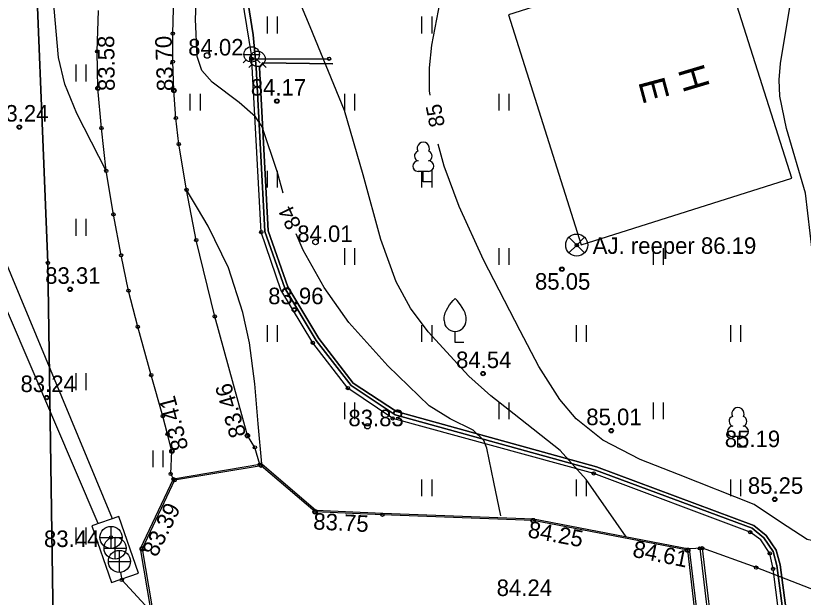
# Model space of a CAD drawing. Extents: x 635520 to 641285, y 6458433 to 6466834.
# Drawn here: x 637558.4 to 637594.1, y 6462603.02 to 6462629.4 of the extents above; entities that cross this region are included whole.
import ezdxf

# ---------------------------------------------------------------- set-up
doc = ezdxf.new("R2010")
doc.units = 0
for name, color, linetype in [('ALUSVORK', 7, 'Continuous'), ('Default', 7, 'Continuous'), ('HALJASTUS', 7, 'Continuous'), ('HOONE', 7, 'Continuous'), ('HORISONTAAL-EH2000', 7, 'Continuous'), ('KKAEV', 7, 'Continuous'), ('KORGUS-EH2000', 7, 'Continuous'), ('KTRASS', 7, 'Continuous'), ('MOOTMPUNKT', 7, 'Continuous'), ('MPKAABEL', 7, 'Continuous'), ('PUU', 7, 'Continuous'), ('SKTRASS', 7, 'Continuous'), ('TEE', 7, 'Continuous'), ('VKAEV', 7, 'Continuous'), ('VTRASS', 7, 'Continuous')]:
    doc.layers.add(name, color=color, linetype=linetype)

# ---------------------------------------------------------------- blocks, each defined once
blk = doc.blocks.new('LEHTP1')
at = {"layer": 'Default'}
for p, q in [((48, 95), (-48, 95)), ((0, 0), (0, 95)), ((76, 0), (0, 0))]:
    blk.add_line(p, q, dxfattribs=at)
for centre, radius, start, end in [((0, 304), 55.4, 332.5799, 207.4201), ((-34, 234.5), 46.5, 109.02174, 253.14154), ((34, 234.5), 46.5, 286.85082, 70.98591), ((-47.5, 142.5), 47.5, 90.0016, 269.3953), ((47.5, 142.5), 47.5, 270.6047, 89.9984)]:
    blk.add_arc(centre, radius, start, end, dxfattribs=at)
blk = doc.blocks.new('VILJA1')
at = {"layer": 'Default'}
for p, q in [((0, 0), (0, 100)), ((80, 0), (0, 0))]:
    blk.add_line(p, q, dxfattribs=at)
for points in [[(-100, 200), (-100, 230), (-98, 243), (-91, 269), (-79, 293), (-50, 340), (-18, 381), (0, 400)], [(100, 200), (100, 230), (98, 243), (91, 269), (79, 293), (50, 340), (18, 381), (0, 400)]]:
    blk.add_lwpolyline(points, dxfattribs=at)
blk.add_arc((0, 200), 100, 180, 0, dxfattribs=at)

msp = doc.modelspace()

# ---------------------------------------------------------------- linework, layer by layer
at = {"layer": 'ALUSVORK'}
for points in [[(637583.481, 6462618.641), (637583.835, 6462618.995), (637583.481, 6462619.349)], [(637584.189, 6462619.349), (637583.835, 6462618.995), (637584.189, 6462618.641)]]:
    msp.add_lwpolyline(points, dxfattribs=at)
msp.add_circle((637583.835, 6462618.995), 0.5, dxfattribs=at)
at = {"layer": 'HALJASTUS'}
for p, q in [((637569.804, 6462629.36), (637569.804, 6462628.599)), ((637570.26, 6462629.36), (637570.26, 6462628.599)), ((637576.804, 6462629.36), (637576.804, 6462628.599)), ((637577.26, 6462629.36), (637577.26, 6462628.599)), ((637561.125, 6462627.179), (637561.125, 6462626.418)), ((637561.58, 6462627.179), (637561.58, 6462626.418)), ((637566.304, 6462625.86), (637566.304, 6462625.099)), ((637566.76, 6462625.86), (637566.76, 6462625.099)), ((637573.304, 6462625.86), (637573.304, 6462625.099)), ((637573.76, 6462625.86), (637573.76, 6462625.099)), ((637580.304, 6462625.86), (637580.304, 6462625.099)), ((637580.76, 6462625.86), (637580.76, 6462625.099)), ((637569.804, 6462622.36), (637569.804, 6462621.599)), ((637570.26, 6462622.36), (637570.26, 6462621.599)), ((637576.804, 6462622.36), (637576.804, 6462621.599)), ((637577.26, 6462622.36), (637577.26, 6462621.599)), ((637561.125, 6462620.179), (637561.125, 6462619.418)), ((637561.58, 6462620.179), (637561.58, 6462619.418)), ((637573.304, 6462618.86), (637573.304, 6462618.099)), ((637573.76, 6462618.86), (637573.76, 6462618.099)), ((637580.304, 6462618.86), (637580.304, 6462618.099)), ((637580.76, 6462618.86), (637580.76, 6462618.099)), ((637587.304, 6462618.86), (637587.304, 6462618.099)), ((637587.76, 6462618.86), (637587.76, 6462618.099)), ((637569.804, 6462615.36), (637569.804, 6462614.599)), ((637570.26, 6462615.36), (637570.26, 6462614.599)), ((637576.804, 6462615.36), (637576.804, 6462614.599)), ((637577.26, 6462615.36), (637577.26, 6462614.599)), ((637583.804, 6462615.36), (637583.804, 6462614.599)), ((637584.26, 6462615.36), (637584.26, 6462614.599)), ((637590.804, 6462615.36), (637590.804, 6462614.599)), ((637591.26, 6462615.36), (637591.26, 6462614.599)), ((637561.125, 6462613.179), (637561.125, 6462612.418)), ((637561.58, 6462613.179), (637561.58, 6462612.418)), ((637573.304, 6462611.86), (637573.304, 6462611.099)), ((637573.76, 6462611.86), (637573.76, 6462611.099)), ((637580.304, 6462611.86), (637580.304, 6462611.099)), ((637580.76, 6462611.86), (637580.76, 6462611.099)), ((637587.304, 6462611.86), (637587.304, 6462611.099)), ((637587.76, 6462611.86), (637587.76, 6462611.099)), ((637564.625, 6462609.679), (637564.625, 6462608.918)), ((637565.08, 6462609.679), (637565.08, 6462608.918)), ((637576.804, 6462608.36), (637576.804, 6462607.599)), ((637577.26, 6462608.36), (637577.26, 6462607.599)), ((637583.804, 6462608.36), (637583.804, 6462607.599)), ((637584.26, 6462608.36), (637584.26, 6462607.599)), ((637590.804, 6462608.36), (637590.804, 6462607.599)), ((637591.26, 6462608.36), (637591.26, 6462607.599)), ((637561.125, 6462606.179), (637561.125, 6462605.418)), ((637561.58, 6462606.179), (637561.58, 6462605.418))]:
    msp.add_line(p, q, dxfattribs=at)
at = {"layer": 'HOONE'}
msp.add_lwpolyline([(637580.736, 6462629.434), (637584.041, 6462619.003), (637593.588, 6462622.028), (637590.282, 6462632.459), (637580.736, 6462629.434)], dxfattribs=at)
at = {"layer": 'HORISONTAAL-EH2000'}
for points in [[(637577.193, 6462625.79), (637577.164, 6462625.993), (637577.16, 6462627.027), (637577.265, 6462628.063), (637577.717, 6462630.435), (637578.62, 6462633.996), (637579.666, 6462637.553), (637580.769, 6462641.881), (637581.434, 6462643.983), (637581.867, 6462644.988), (637582.395, 6462645.95), (637584.115, 6462648.723), (637585.835, 6462651.496)], [(637562.504, 6462622.356), (637561.838, 6462623.66), (637561.172, 6462624.964), (637560.634, 6462626.287), (637560.337, 6462627.503), (637560.149, 6462629.725), (637560.232, 6462631.433), (637560.613, 6462633.995), (637561.172, 6462636.468), (637561.786, 6462638.77), (637562.456, 6462641.056), (637563.505, 6462644.003), (637564.061, 6462645.722)], [(637570.523, 6462621.352), (637570.264, 6462622.284), (637569.569, 6462624.364), (637569.281, 6462624.811), (637568.54, 6462625.469), (637567.307, 6462626.381), (637566.848, 6462626.908), (637566.624, 6462627.546), (637566.552, 6462629.24), (637566.624, 6462630.934), (637566.837, 6462634.075), (637567.039, 6462637.216), (637567.153, 6462639.168), (637567.267, 6462641.121)], [(637586.082, 6462605.754), (637585.171, 6462607.057), (637584.26, 6462608.36), (637583.091, 6462609.669), (637580.999, 6462611.326), (637579.937, 6462612.15), (637578.949, 6462613.054), (637577.105, 6462615.052), (637576.303, 6462616.135), (637575.657, 6462617.323), (637574.95, 6462619.241), (637574.147, 6462622.185), (637573.304, 6462625.099), (637571.759, 6462628.887), (637570.966, 6462630.781)], [(637598.417, 6462613.961), (637597.124, 6462614.804), (637595.83, 6462615.647), (637595.302, 6462616.123), (637594.976, 6462616.641), (637594.635, 6462617.719), (637594.201, 6462621.356), (637593.349, 6462624.287), (637593.049, 6462625.754), (637593.009, 6462626.489), (637593.073, 6462627.225), (637593.347, 6462628.872), (637593.622, 6462630.519)], [(637600.419, 6462605.435), (637597.788, 6462605.435), (637595.156, 6462605.435), (637594.276, 6462605.64), (637593.079, 6462606.425), (637591.887, 6462607.228), (637588.445, 6462608.586), (637586.705, 6462609.274), (637585.019, 6462610.144), (637583.805, 6462611.114), (637583.063, 6462611.992), (637582.123, 6462613.484), (637581.27, 6462615.11), (637579.616, 6462618.33), (637578.502, 6462620.749), (637577.83, 6462622.567), (637577.554, 6462623.577)], [(637569.554, 6462609.066), (637569.397, 6462610.882), (637569.241, 6462612.697), (637569, 6462614.558), (637568.703, 6462615.943), (637568.052, 6462617.959), (637567.129, 6462619.847), (637566.64, 6462620.673), (637566.151, 6462621.499)], [(637580.395, 6462606.718), (637580.082, 6462608.247), (637579.768, 6462609.776), (637579.625, 6462610.133), (637579.135, 6462610.6), (637578.104, 6462611.112), (637577.143, 6462611.698), (637575.272, 6462613.52), (637573.505, 6462615.475), (637572.383, 6462617.076), (637571.428, 6462618.769), (637571.123, 6462619.504)]]:
    msp.add_lwpolyline(points, dxfattribs=at)
at = {"layer": 'KKAEV'}
for p, q in [((637562.723, 6462605.233), (637562.723, 6462606.233)), ((637562.223, 6462605.733), (637563.223, 6462605.733)), ((637562.909, 6462604.747), (637562.909, 6462605.747)), ((637562.409, 6462605.247), (637563.409, 6462605.247)), ((637563.104, 6462604.146), (637563.104, 6462605.146)), ((637562.604, 6462604.646), (637563.604, 6462604.646))]:
    msp.add_line(p, q, dxfattribs=at)
for centre in [(637562.723, 6462605.733), (637562.909, 6462605.247), (637563.104, 6462604.646)]:
    msp.add_circle(centre, 0.5, dxfattribs=at)
at = {"layer": 'KORGUS-EH2000'}
for centre, radius in [((637567.081, 6462627.594), 0.125), ((637562.129, 6462626.109), 0.1), ((637565.575, 6462626.004), 0.1), ((637570.242, 6462625.524), 0.1), ((637558.568, 6462624.346), 0.1), ((637571.993, 6462619.135), 0.125), ((637583.161, 6462617.901), 0.1), ((637560.87, 6462616.988), 0.1), ((637571.035, 6462616.061), 0.1), ((637579.591, 6462613.164), 0.1), ((637559.81, 6462612.077), 0.1), ((637574.348, 6462610.777), 0.125), ((637585.401, 6462610.575), 0.1), ((637568.907, 6462610.35), 0.1), ((637565.485, 6462609.647), 0.1), ((637592.812, 6462607.461), 0.1), ((637571.978, 6462606.894), 0.1), ((637581.861, 6462606.496), 0.1), ((637564.142, 6462605.218), 0.1), ((637588.865, 6462605.152), 0.1)]:
    msp.add_circle(centre, radius, dxfattribs=at)
at = {"layer": 'KTRASS'}
for points in [[(637562.792, 6462606.582), (637547.921, 6462642.389)], [(637562.138, 6462606.358), (637546.984, 6462641.811)], [(637561.859, 6462606.262), (637562.743, 6462603.691), (637563.963, 6462604.11), (637563.079, 6462606.681), (637561.859, 6462606.262)], [(637563.16, 6462604.149), (637563.208, 6462603.804), (637569.865, 6462596.58)]]:
    msp.add_lwpolyline(points, dxfattribs=at)
at = {"layer": 'MOOTMPUNKT'}
for centre in [(637565.523, 6462628.591), (637562.102, 6462627.78), (637565.527, 6462627.314), (637569.109, 6462627.439), (637572.612, 6462627.447), (637562.129, 6462626.109), (637565.575, 6462626.004), (637570.242, 6462625.524), (637565.666, 6462624.758), (637558.568, 6462624.346), (637562.292, 6462624.298), (637565.796, 6462623.574), (637562.504, 6462622.356), (637566.151, 6462621.499), (637562.831, 6462620.387), (637569.532, 6462619.583), (637566.589, 6462619.22), (637583.835, 6462618.995), (637563.182, 6462618.529), (637559.863, 6462618.183), (637583.161, 6462617.901), (637560.87, 6462616.988), (637563.513, 6462616.926), (637571.035, 6462616.061), (637567.426, 6462615.759), (637563.938, 6462615.288), (637571.867, 6462614.56), (637564.549, 6462613.094), (637579.591, 6462613.164), (637573.46, 6462612.504), (637559.81, 6462612.077), (637565.07, 6462611.239), (637575.492, 6462611.131), (637585.401, 6462610.575), (637565.288, 6462610.42), (637568.907, 6462610.35), (637569.246, 6462609.819), (637565.485, 6462609.647), (637569.466, 6462609.04), (637569.53, 6462608.981), (637565.428, 6462608.613), (637565.557, 6462608.371), (637565.606, 6462608.325), (637584.607, 6462608.636), (637592.812, 6462607.461), (637571.978, 6462606.894), (637575.026, 6462606.758), (637581.861, 6462606.496), (637591.703, 6462605.968), (637562.723, 6462605.733), (637564.142, 6462605.218), (637588.865, 6462605.152), (637589.42, 6462605.238), (637589.517, 6462605.244), (637592.588, 6462605.004), (637591.966, 6462604.363), (637592.738, 6462604.308), (637563.208, 6462603.804)]:
    msp.add_circle(centre, 0.075, dxfattribs=at)
at = {"layer": 'MPKAABEL'}
for points in [[(637593.525, 6462599.772), (637592.909, 6462604.462), (637592.737, 6462605.099), (637592.315, 6462605.719), (637591.782, 6462606.149), (637584.682, 6462608.786), (637575.604, 6462611.299), (637573.604, 6462612.623), (637572.018, 6462614.664), (637570.608, 6462617.041), (637569.693, 6462619.603), (637569.302, 6462627.044), (637569.175, 6462628.532), (637568.191, 6462634.708), (637568.344, 6462637.824), (637569.111, 6462642.164), (637569.294, 6462643.024), (637569.196, 6462643.567), (637568.646, 6462644.437), (637564.97, 6462648.17), (637560.496, 6462660.114)], [(637560.496, 6462660.114), (637564.97, 6462648.17), (637568.646, 6462644.437), (637569.196, 6462643.567), (637569.294, 6462643.024), (637569.111, 6462642.164), (637568.344, 6462637.824), (637568.191, 6462634.708), (637569.175, 6462628.532), (637569.302, 6462627.044), (637569.693, 6462619.603), (637570.608, 6462617.041), (637572.018, 6462614.664), (637573.604, 6462612.623), (637575.604, 6462611.299), (637584.682, 6462608.786), (637591.782, 6462606.149), (637592.315, 6462605.719), (637592.737, 6462605.099), (637592.909, 6462604.462), (637593.525, 6462599.772)], [(637558.977, 6462591.434), (637559.233, 6462591.434), (637559.5, 6462591.586), (637559.923, 6462592.404), (637560.093, 6462602.898), (637559.863, 6462618.183), (637559.152, 6462635.77), (637558.501, 6462643.799), (637558.704, 6462646.711), (637559.582, 6462652.097), (637559.582, 6462655.243), (637559.395, 6462657.805)], [(637559.395, 6462657.805), (637559.582, 6462655.243), (637559.582, 6462652.097), (637558.704, 6462646.711), (637558.501, 6462643.799), (637559.152, 6462635.77), (637559.863, 6462618.183), (637560.093, 6462602.898), (637559.923, 6462592.404), (637559.5, 6462591.586), (637559.233, 6462591.434), (637558.977, 6462591.434)], [(637589.978, 6462591.319), (637590.617, 6462590.542), (637590.926, 6462590.366), (637591.196, 6462590.324), (637591.692, 6462590.381), (637592.106, 6462590.518), (637592.437, 6462591.185), (637592.658, 6462591.872), (637593.027, 6462594.628), (637593.547, 6462598.992), (637593.677, 6462599.77), (637593.056, 6462604.491), (637592.875, 6462605.162), (637592.427, 6462605.822), (637591.857, 6462606.281), (637584.728, 6462608.929), (637575.667, 6462611.438), (637573.707, 6462612.735), (637572.143, 6462614.749), (637570.744, 6462617.105), (637569.842, 6462619.633), (637569.452, 6462627.055), (637569.613, 6462627.267), (637572.773, 6462627.213)], [(637572.773, 6462627.213), (637569.613, 6462627.267), (637569.452, 6462627.055), (637569.842, 6462619.633), (637570.744, 6462617.105), (637572.143, 6462614.749), (637573.707, 6462612.735), (637575.667, 6462611.438), (637584.728, 6462608.929), (637591.857, 6462606.281), (637592.427, 6462605.822), (637592.875, 6462605.162), (637593.056, 6462604.491), (637593.677, 6462599.77), (637593.547, 6462598.992), (637593.027, 6462594.628), (637592.658, 6462591.872), (637592.437, 6462591.185), (637592.106, 6462590.518), (637591.692, 6462590.381), (637591.18, 6462590.322), (637590.625, 6462590.533), (637589.978, 6462591.319)]]:
    msp.add_lwpolyline(points, dxfattribs=at)
at = {"layer": 'SKTRASS'}
msp.add_lwpolyline([(637589.421, 6462605.238), (637590.011, 6462600.27), (637590.123, 6462600.283), (637589.533, 6462605.251), (637589.421, 6462605.238)], dxfattribs=at)
at = {"layer": 'TEE'}
for points in [[(637569.466, 6462609.04), (637569.246, 6462609.819), (637568.907, 6462610.35), (637567.426, 6462615.759), (637566.589, 6462619.22), (637566.151, 6462621.499), (637565.796, 6462623.574), (637565.666, 6462624.758), (637565.575, 6462626.004), (637565.527, 6462627.314), (637565.523, 6462628.591), (637565.591, 6462630.835)], [(637565.557, 6462608.371), (637565.428, 6462608.613), (637565.485, 6462609.647), (637565.288, 6462610.42), (637565.07, 6462611.239), (637564.549, 6462613.094), (637563.938, 6462615.288), (637563.513, 6462616.926), (637563.182, 6462618.529), (637562.831, 6462620.387), (637562.504, 6462622.356), (637562.292, 6462624.298), (637562.129, 6462626.109), (637562.102, 6462627.78), (637562.16, 6462629.637)], [(637589.533, 6462600.195), (637589.453, 6462600.187), (637588.865, 6462605.152), (637581.861, 6462606.496), (637575.026, 6462606.758), (637571.978, 6462606.894), (637569.53, 6462608.981), (637565.606, 6462608.325), (637564.142, 6462605.218), (637565.725, 6462595.859), (637567.771, 6462596.202), (637567.785, 6462596.123), (637565.659, 6462595.767), (637564.059, 6462605.229), (637565.551, 6462608.397), (637569.554, 6462609.066), (637572.009, 6462606.973), (637575.029, 6462606.838), (637581.87, 6462606.576), (637588.938, 6462605.22), (637589.533, 6462600.195)], [(637595.781, 6462602.884), (637591.966, 6462604.363), (637589.533, 6462605.251), (637588.938, 6462605.22)]]:
    msp.add_lwpolyline(points, dxfattribs=at)
at = {"layer": 'VKAEV'}
for p, q in [((637568.851, 6462627.395), (637568.711, 6462627.255)), ((637568.748, 6462627.642), (637569.448, 6462627.642)), ((637569.013, 6462627.44), (637569.713, 6462627.44)), ((637569.345, 6462627.395), (637569.485, 6462627.255)), ((637569.116, 6462627.193), (637568.976, 6462627.053)), ((637569.61, 6462627.193), (637569.75, 6462627.053))]:
    msp.add_line(p, q, dxfattribs=at)
for centre in [(637569.098, 6462627.642), (637569.363, 6462627.44)]:
    msp.add_circle(centre, 0.35, dxfattribs=at)
at = {"layer": 'VTRASS'}
for points in [[(637592.005, 6462598.145), (637592.288, 6462598.448), (637593.23, 6462599.108), (637593.325, 6462599.659), (637592.738, 6462604.308), (637592.588, 6462605.004), (637592.186, 6462605.617), (637591.703, 6462605.968), (637584.607, 6462608.636), (637575.492, 6462611.131), (637573.46, 6462612.504), (637571.867, 6462614.56), (637570.422, 6462616.969), (637569.532, 6462619.583), (637569.098, 6462627.642), (637567.948, 6462634.711), (637568.172, 6462638.145), (637568.945, 6462642.221), (637569.136, 6462643.023), (637569.033, 6462643.505), (637568.534, 6462644.323), (637564.746, 6462648.06), (637560.174, 6462660.008)], [(637569.109, 6462627.439), (637572.612, 6462627.447)]]:
    msp.add_lwpolyline(points, dxfattribs=at)

# ---------------------------------------------------------------- block references
at = {"layer": 'PUU'}
for name, p, xscale, yscale in [('LEHTP1', (637576.881, 6462621.863), 0.005008430245422357, 0.005008430245422357), ('VILJA1', (637578.324, 6462614.576), 0.005, 0.005), ('LEHTP1', (637591.145, 6462609.828), 0.005008430245422357, 0.005008430245422357)]:
    msp.add_blockref(name, p, dxfattribs=dict(at, xscale=xscale, yscale=yscale))

# ---------------------------------------------------------------- texts
at = {"layer": 'ALUSVORK'}
msp.add_text('AJ. reeper 86.19', height=0.75, dxfattribs=at).set_placement((637584.561, 6462618.595))
at = {"layer": 'HOONE'}
for s, rotation, p in [('H', 286.5565, (637588.408, 6462626.949)), ('E', 284.9962, (637586.616, 6462626.401))]:
    msp.add_text(s, height=1.2, rotation=rotation, dxfattribs=at).set_placement(p)
at = {"layer": 'HORISONTAAL-EH2000'}
for s, rotation, p in [('85', 100.9475, (637577.866, 6462624.42)), ('84', 115.4498, (637571.365, 6462619.906))]:
    msp.add_text(s, height=0.7, rotation=rotation, dxfattribs=at).set_placement(p)
at = {"layer": 'KORGUS-EH2000'}
for s, rotation, p in [('83.58', 90.6967, (637562.897, 6462625.989)), ('83.70', 92.1445, (637565.561, 6462625.99)), ('83.46', 106.5025, (637568.859, 6462610.385)), ('83.41', 104.6317, (637566.238, 6462609.784)), ('83.39', 63.9113, (637564.789, 6462604.8)), ('83.75', 357.2227, (637571.878, 6462606.097)), ('84.25', 349.3691, (637581.582, 6462605.747)), ('84.61', 348.5484, (637586.329, 6462604.862))]:
    msp.add_text(s, height=0.75, rotation=rotation, dxfattribs=at).set_placement(p)
for s, p in [('84.02', (637566.222, 6462627.594)), ('84.17', (637569.061, 6462625.774)), ('83.24', (637557.379, 6462624.596)), ('84.01', (637571.166, 6462619.135)), ('83.31', (637559.738, 6462617.238)), ('85.05', (637581.942, 6462616.972)), ('83.96', (637569.848, 6462616.311)), ('84.54', (637578.365, 6462613.414)), ('83.24', (637558.621, 6462612.327)), ('83.83', (637573.486, 6462610.777)), ('85.01', (637584.269, 6462610.825)), ('85.19', (637590.547, 6462609.828)), ('85.25', (637591.593, 6462607.711)), ('83.44', (637559.685, 6462605.298)), ('84.24', (637580.206, 6462603.075))]:
    msp.add_text(s, height=0.75, dxfattribs=at).set_placement(p)

doc.saveas('drawing.dxf')
